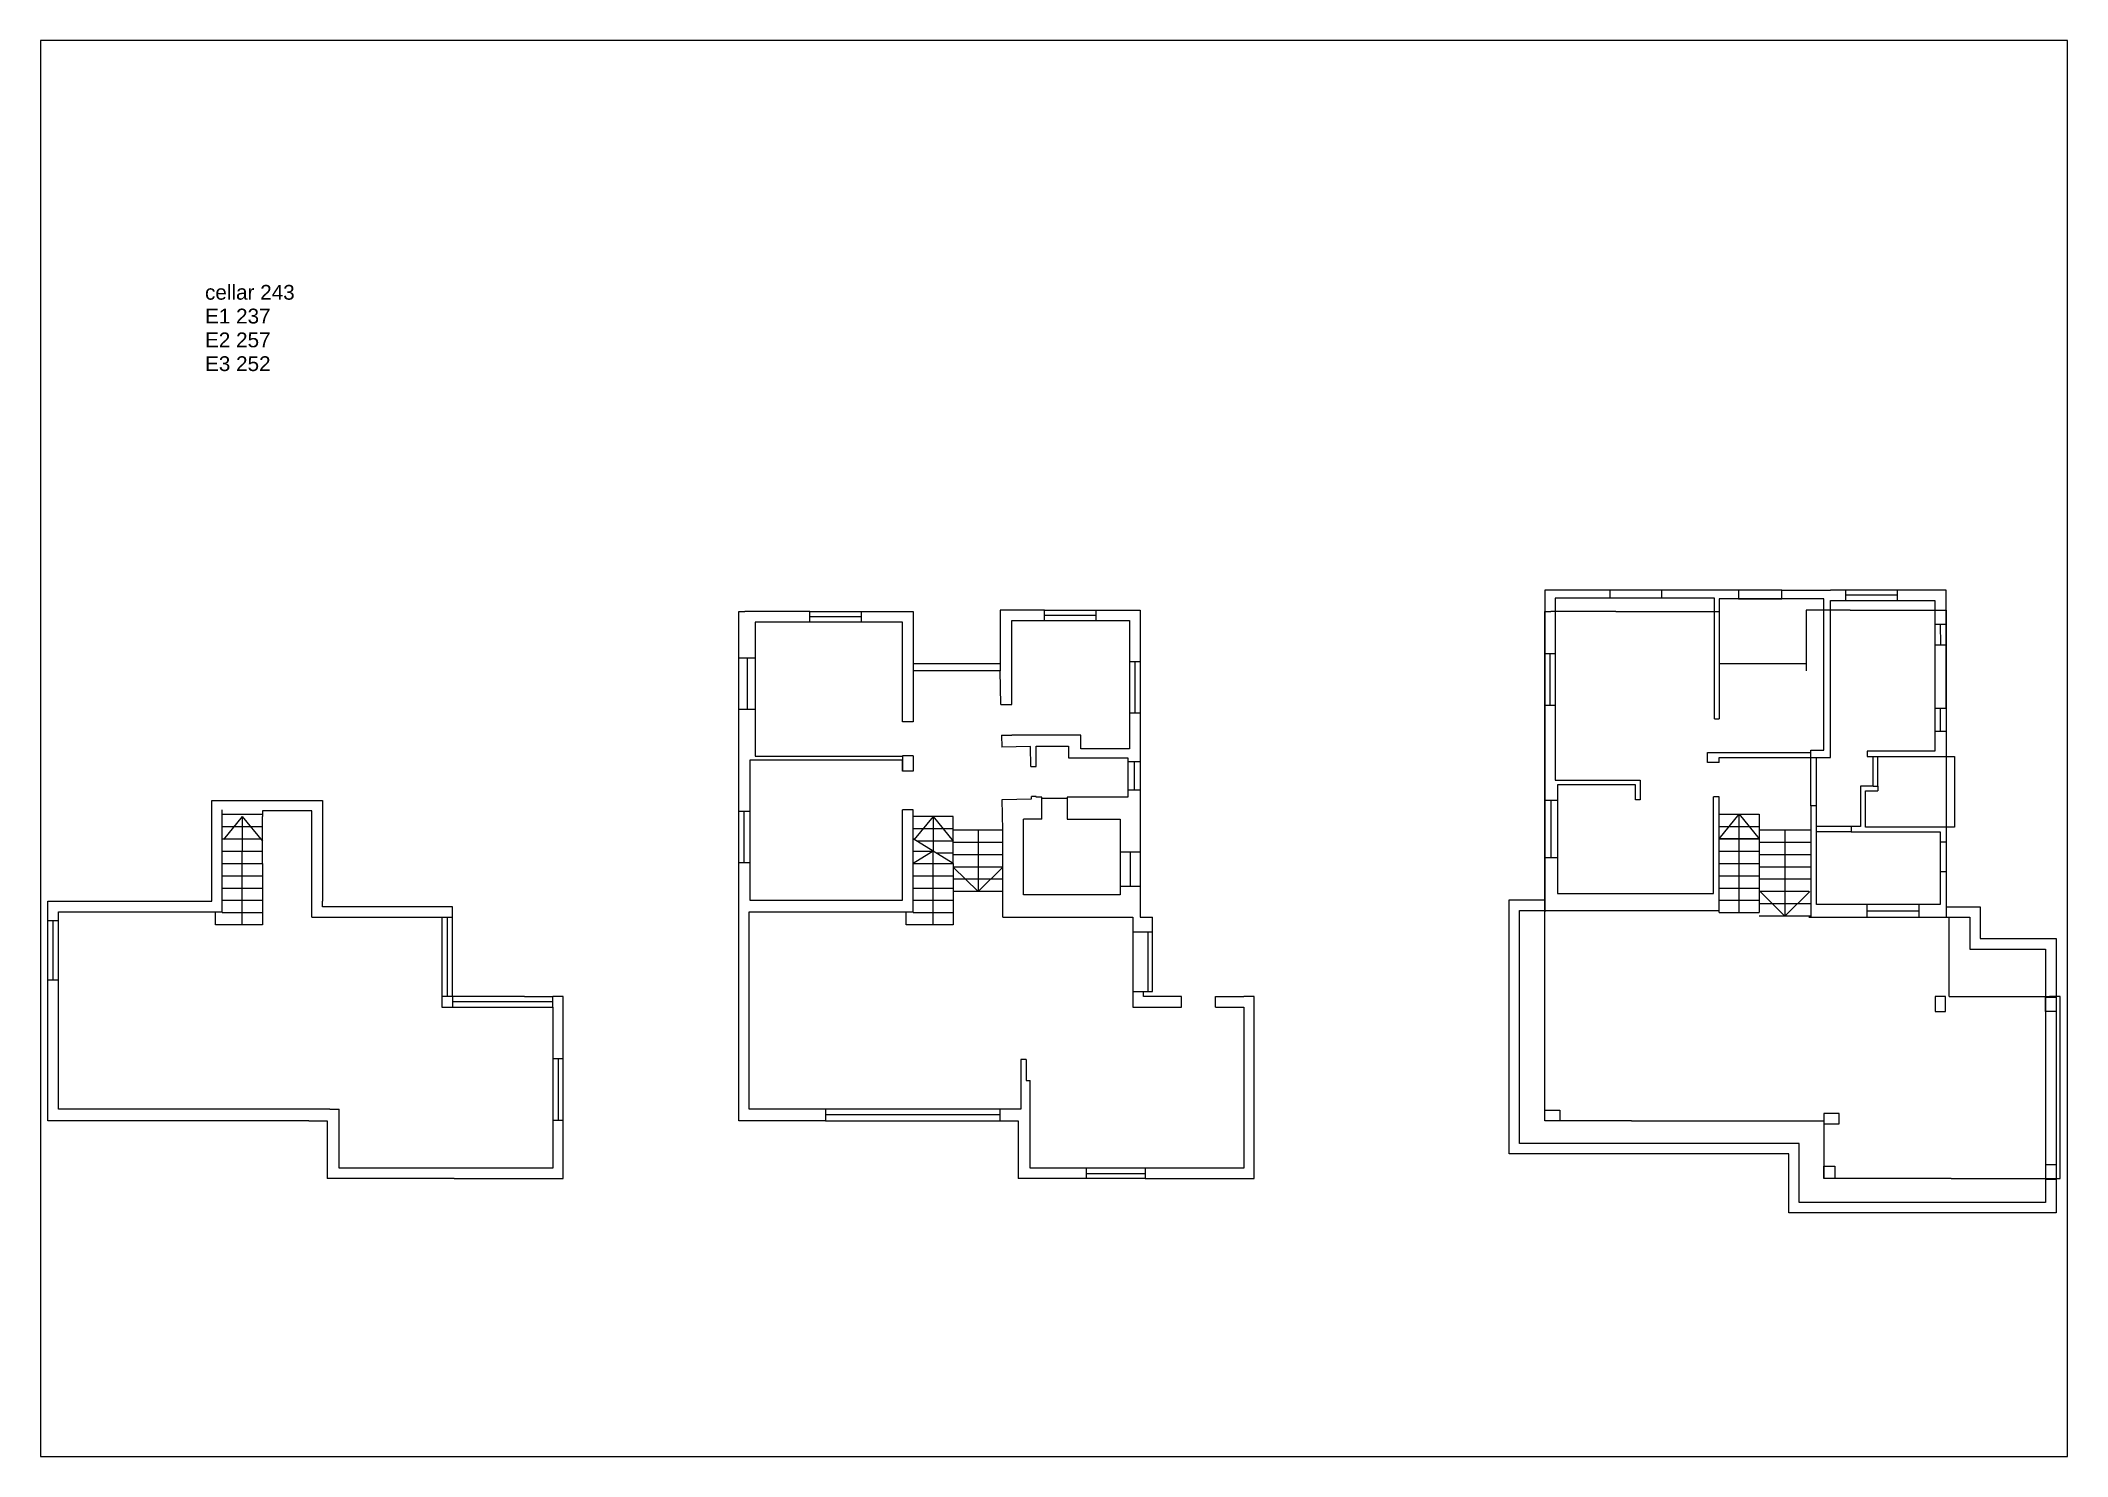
# Paper-space layout 'Layout1' of a CAD drawing. Header units: millimetres. Extents: x 29 to 260, y 20 to 181.
# The model-space entities are those that its viewports show. They can reach past a viewport. Long polylines and large blocks are cut down to what shows.
import ezdxf

# ---------------------------------------------------------------- set-up
doc = ezdxf.new("R2010")
doc.units = ezdxf.units.MM
doc.layers.add('Hidden', color=5, linetype='Continuous')
doc.layers.add('Over', color=4, linetype='Continuous')
doc.styles.get("Standard").update_dxf_attribs({"font": 'Arial Regular.ttf'})

msp = doc.modelspace()

# ---------------------------------------------------------------- linework, layer by layer
for p, q in [((2050.5, 2855.9), (1907.5, 2855.9)), ((2467.5, 2725.9), (2276.5, 2725.9)), ((2468.9, 2651.9), (2467.5, 2725.8)), ((2533.7, 2560.1), (2470.7, 2558.9)), ((2534.5, 2516.1), (2533.7, 2560.1)), ((4043.1, 2524.9), (4018.1, 2524.9)), ((2471.9, 2443.9), (2535.9, 2445.1)), ((2473.2, 2376.9), (2471.9, 2443.9)), ((2535.9, 2445.1), (2535.8, 2450.1)), ((762.1, 2197.9), (762.1, 2420.9)), ((762.1, 2411.9), (850.1, 2411.9)), ((3582.8, 1666.9), (3582.8, 2223.9)), ((3582.8, 2223.9), (3661.1, 2223.9)), ((3605.8, 1689.9), (3605.8, 2200.9)), ((3605.8, 2200.9), (4043.1, 2200.9)), ((4239.8, 2185.9), (4540.8, 2185.9)), ((4540.8, 2185.9), (4592.8, 2185.9)), ((1424.7, 2011.9), (1486.7, 2011.9)), ((4539.8, 2011.9), (4516.8, 2011.9)), ((4516.8, 2011.9), (4516.8, 1978.9)), ((4539.8, 1978.9), (4539.8, 2011.9)), ((4758.8, 2010.9), (4758.8, 1948.9)), ((4516.8, 1978.9), (4539.8, 1978.9)), ((4758.8, 1978.9), (4758.8, 1643.9)), ((4781.8, 1978.9), (4781.8, 1643.9)), ((2524.5, 1873.9), (2524.5, 1827.9)), ((2524.5, 1827.9), (2533.2, 1827.9)), ((952.1, 1739.9), (992.1, 1739.9)), ((992.1, 1739.9), (992.1, 1635.9)), ((4218.8, 1689.9), (3605.8, 1689.9)), ((4218.8, 1560.9), (4218.8, 1689.9)), ((4195.8, 1666.9), (3582.8, 1666.9)), ((4195.8, 1537.9), (4195.8, 1666.9)), ((4273.1, 1612.9), (4273.1, 1639.9)), ((4273.1, 1639.9), (4297.1, 1639.9)), ((4297.1, 1612.9), (4273.1, 1612.9)), ((4297.1, 1639.9), (4297.1, 1612.9)), ((4758.8, 1643.9), (4758.8, 1610.9)), ((4758.8, 1610.9), (4758.8, 1560.9)), ((4781.8, 1610.9), (4781.8, 1537.9)), ((4758.8, 1560.9), (4218.8, 1560.9)), ((4781.8, 1537.9), (4195.8, 1537.9))]:
    msp.add_line(p, q)
for points in [[(3804.1, 2902.9), (3684.1, 2902.9), (3661.1, 2902.9), (3661.1, 2197.9)], [(3917.1, 2902.9), (3804.1, 2902.9), (3804.1, 2884.9)], [(4086.1, 2902.9), (3917.1, 2902.9), (3917.1, 2884.9)], [(4086.1, 2883.9), (4181.1, 2883.9), (4181.1, 2902.9), (4287.1, 2902.9)], [(4181.1, 2902.9), (4086.1, 2902.9), (4086.1, 2883.9)], [(4540.8, 2827.9), (4540.8, 2879.9), (4540.8, 2902.9), (4287.1, 2902.9)], [(4321.1, 2879.9), (4321.1, 2902.9)], [(4434.1, 2891.4), (4321.1, 2891.4)], [(4434.1, 2879.9), (4434.1, 2902.9)], [(1894.5, 2197.9), (1894.5, 2855.9), (1907.5, 2855.9)], [(2163.5, 2832.9), (2050.5, 2832.9), (2050.5, 2855.9), (2163.5, 2855.9)], [(2163.5, 2844.4), (2050.5, 2844.4)], [(2253.5, 2613.9), (2253.5, 2832.9), (2163.5, 2832.9), (2163.5, 2855.9), (2253.5, 2855.9)], [(2253.5, 2855.9), (2276.5, 2855.9), (2276.5, 2725.9)], [(2564.2, 2835.9), (2564.2, 2858.9), (2467.5, 2858.9), (2467.5, 2725.9)], [(2564.2, 2858.9), (2677.2, 2858.9), (2677.2, 2835.9)], [(2677.2, 2847.4), (2564.2, 2847.4)], [(2677.2, 2858.9), (2751.2, 2858.9), (2774.2, 2858.9), (2774.2, 2745.9), (2751.2, 2745.9)], [(4033.1, 2620.9), (4033.1, 2884.9), (3917.1, 2884.9), (3804.1, 2884.9), (3684.1, 2884.9), (3684.1, 2762.9), (3684.1, 2649.9), (3684.1, 2485.9), (3870.1, 2485.9), (3870.1, 2442.9), (3860.1, 2442.9), (3860.1, 2475.9), (3689.1, 2475.9), (3689.1, 2237.9), (4031.1, 2237.9), (4031.1, 2449.9)], [(4273.1, 2551.8), (4273.1, 2883.9), (4043.1, 2883.9), (4043.1, 2620.9)], [(4043.1, 2524.9), (4043.1, 2535.9), (4287.1, 2535.9), (4287.1, 2552.9), (4287.1, 2879.9), (4321.1, 2879.9), (4434.1, 2879.9), (4516.1, 2879.9), (4516.1, 2827.9), (4516.1, 2782.9), (4516.1, 2643.9), (4516.1, 2592.9)], [(2050.5, 2832.9), (1930.5, 2832.9), (1930.5, 2753.9), (1894.5, 2753.9)], [(2468.9, 2651.9), (2493.2, 2651.9), (2493.2, 2835.9), (2564.2, 2835.9), (2677.2, 2835.9), (2751.2, 2835.9), (2751.2, 2745.9), (2751.2, 2632.9), (2751.2, 2554.9), (2644.2, 2554.9), (2644.2, 2584.9), (2493.2, 2584.9)], [(4516.1, 2827.9), (4539.1, 2827.9), (4540.8, 2827.9)], [(4516.1, 2782.9), (4540.8, 2782.9), (4540.8, 2827.9)], [(4527.6, 2827.9), (4528.5, 2782.9)], [(3684.1, 2762.9), (3661.1, 2762.9)], [(3672.6, 2649.9), (3672.6, 2762.9)], [(4516.1, 2643.9), (4540.8, 2643.9), (4540.8, 2782.9), (4540.8, 2592.9), (4516.1, 2592.9)], [(1930.5, 2753.9), (1930.5, 2640.9), (1894.5, 2640.9)], [(1912.5, 2753.9), (1912.5, 2640.9)], [(2276.5, 2725.9), (2276.5, 2613.9), (2253.5, 2613.9)], [(2276.5, 2741.9), (2467.5, 2741.9)], [(2774.2, 2745.9), (2774.2, 2632.9), (2751.2, 2632.9)], [(2762.7, 2745.9), (2762.7, 2632.9)], [(1930.5, 2640.9), (1930.5, 2538.9), (2253.5, 2538.9)], [(2774.2, 2632.9), (2774.2, 2554.9)], [(3684.1, 2649.9), (3661.1, 2649.9)], [(4528.5, 2592.9), (4528.5, 2643.9)], [(4540.8, 2632.9), (4540.8, 2554.9)], [(2470.2, 2584.9), (2493.2, 2584.9)], [(2470.2, 2584.9), (2470.7, 2558.9)], [(4033.1, 2620.9), (4043.1, 2620.9)], [(4516.1, 2592.9), (4516.1, 2549.9), (4368.1, 2549.9), (4368.1, 2537.9)], [(2276.5, 2539.9), (2276.5, 2505.9), (2253.5, 2505.9)], [(2276.5, 2539.9), (2253.5, 2539.9), (2253.5, 2505.9)], [(2546.5, 2516.1), (2546.5, 2561.1), (2617.5, 2561.1), (2617.5, 2535.1), (2747.5, 2535.1), (2747.5, 2449.1), (2614.5, 2449.1), (2614.5, 2401.1)], [(2774.2, 2554.9), (2774.2, 2185.9)], [(4018.1, 2524.9), (4018.1, 2546.9), (4033.1, 2546.9)], [(4033.1, 2546.9), (4043.1, 2546.9), (4244.1, 2546.9)], [(4244.1, 2535.9), (4244.1, 2551.8), (4273.1, 2551.8)], [(4381.1, 2537.9), (4391.1, 2537.9), (4559.1, 2537.9), (4559.1, 2513.9), (4559.1, 2447.9), (4559.1, 2382.9), (4364.1, 2382.9)], [(4368.1, 2537.9), (4381.1, 2537.9)], [(4540.8, 2554.9), (4540.8, 2185.9)], [(2253.5, 2505.9), (2253.5, 2529.9), (1918.5, 2529.9), (1918.5, 2417.9), (1918.5, 2304.9), (1918.5, 2222.9), (2253.5, 2222.9), (2253.5, 2420.9)], [(2534.5, 2516.1), (2546.5, 2516.1)], [(2747.5, 2527.1), (2774.2, 2527.1)], [(2760.9, 2527.1), (2760.9, 2465.1)], [(2546.5, 2450.1), (2535.8, 2450.1)], [(2558.5, 2401.1), (2558.5, 2449.1), (2546.5, 2449.1), (2546.5, 2450.1)], [(2614.5, 2446.1), (2558.5, 2446.1)], [(2747.5, 2465.1), (2774.2, 2465.1)], [(4043.1, 2411.9), (4043.1, 2449.9), (4031.1, 2449.9)], [(4381.1, 2472.9), (4353.1, 2472.9), (4353.1, 2384.9), (4333.1, 2384.9)], [(4364.1, 2382.9), (4364.1, 2462.9), (4391.1, 2462.9)], [(4381.1, 2472.9), (4391.1, 2472.9)], [(4391.1, 2472.9), (4391.1, 2462.9)], [(739.1, 2220.9), (739.1, 2418.9), (739.1, 2441.9), (958.7, 2441.9), (981.7, 2441.9), (981.7, 2220.9)], [(958.7, 2185.9), (958.7, 2335.9), (958.7, 2418.9), (850.1, 2418.9), (850.1, 2406.9)], [(1918.5, 2417.9), (1894.5, 2417.9)], [(1906.5, 2304.9), (1906.5, 2417.9)], [(2276.5, 2420.9), (2253.5, 2420.9)], [(2276.5, 2197.9), (2276.5, 2420.9)], [(2730.5, 2401.1), (2730.5, 2235.1), (2518.5, 2235.1), (2518.5, 2401.1)], [(2558.5, 2401.1), (2518.5, 2401.1)], [(2614.5, 2401.1), (2730.5, 2401.1)], [(3689.1, 2441.9), (3661.1, 2441.9)], [(3675.1, 2315.9), (3675.1, 2441.9)], [(4043.1, 2197.9), (4043.1, 2420.9)], [(4257.1, 2384.9), (4257.1, 2429.9), (4244.1, 2429.9), (4244.1, 2384.9)], [(4244.1, 2384.9), (4244.1, 2185.9)], [(4257.1, 2213.9), (4257.1, 2384.9)], [(4333.1, 2384.9), (4333.1, 2372.9), (4528.1, 2372.9), (4528.1, 2350.9), (4540.8, 2350.9)], [(2774.2, 2328.1), (2730.5, 2328.1)], [(2752.4, 2328.1), (2752.4, 2254.1)], [(3689.1, 2315.9), (3661.1, 2315.9)], [(4528.1, 2350.9), (4528.1, 2285.9), (4540.8, 2285.9)], [(1918.5, 2304.9), (1894.5, 2304.9)], [(4528.1, 2285.9), (4528.1, 2213.9), (4481.1, 2213.9), (4481.1, 2185.9)], [(2730.5, 2254.1), (2774.2, 2254.1)], [(380.1, 2197.9), (380.1, 2220.9), (739.1, 2220.9)], [(952.1, 1739.9), (403.1, 1739.9), (380.1, 1739.9), (380.1, 2197.9)], [(403.1, 2177.9), (380.1, 2177.9)], [(391.6, 2047.9), (391.6, 2177.9)], [(403.1, 1764.9), (403.1, 2197.9), (762.1, 2197.9)], [(570.1, 1764.9), (403.1, 1764.9), (403.1, 2185.9)], [(762.1, 2195.9), (762.1, 2197.9)], [(958.7, 2185.9), (1243.7, 2185.9), (1243.7, 2153.9)], [(1266.7, 2185.9), (1266.7, 2208.9), (981.7, 2208.9), (981.7, 2220.9)], [(1243.7, 2185.9), (1266.7, 2185.9)], [(1255.2, 2185.9), (1255.2, 2011.9)], [(1266.7, 2011.9), (1266.7, 2185.9)], [(2084.5, 1739.9), (1917.5, 1739.9), (1894.5, 1739.9), (1894.5, 2197.9)], [(1917.5, 1764.9), (1917.5, 2197.9), (2276.5, 2197.9)], [(2084.5, 1764.9), (1917.5, 1764.9), (1917.5, 2185.9)], [(2276.5, 2195.9), (2276.5, 2197.9)], [(2473.2, 2185.9), (2758.2, 2185.9), (2758.2, 2153.9), (2801.2, 2153.9), (2801.2, 2185.9)], [(2774.2, 2185.9), (2801.2, 2185.9)], [(4043.1, 2195.9), (4043.1, 2197.9)], [(4367.1, 2213.9), (4257.1, 2213.9)], [(4481.1, 2213.9), (4367.1, 2213.9), (4367.1, 2185.9)], [(4367.1, 2199.9), (4481.1, 2199.9)], [(4540.8, 2208.9), (4615.8, 2208.9)], [(4592.8, 2185.9), (4592.8, 2115.9), (4758.8, 2115.9), (4758.8, 2010.9)], [(4615.8, 2208.9), (4615.8, 2138.9), (4781.8, 2138.9), (4781.8, 2010.9)], [(1243.7, 2153.9), (1243.7, 1988.9)], [(2758.2, 2153.9), (2758.2, 2022.9), (2801.2, 2022.9), (2801.2, 2153.9)], [(2791.2, 2153.9), (2791.2, 2022.9)], [(403.1, 2047.9), (380.1, 2047.9)], [(1266.7, 2011.9), (1243.7, 2011.9)], [(1424.7, 2011.9), (1266.7, 2011.9)], [(1266.7, 2011.9), (1266.7, 1988.9)], [(1486.7, 2000.4), (1266.7, 2000.4)], [(1270.7, 1612.9), (1486.7, 1612.9), (1509.7, 1612.9), (1509.7, 2011.9), (1486.7, 2011.9)], [(1486.7, 1988.9), (1486.7, 2011.9)], [(2758.2, 2022.9), (2758.2, 1988.9), (2865.2, 1988.9), (2865.2, 2008.9)], [(2781.2, 2011.9), (2781.2, 2022.9)], [(2865.2, 2011.9), (2781.2, 2011.9)], [(2785.2, 1612.9), (3001.2, 1612.9), (3024.2, 1612.9), (3024.2, 2011.9), (3001.2, 2011.9)], [(2865.2, 1988.9), (2865.2, 2011.9)], [(2939.2, 1988.9), (2939.2, 2011.9), (3001.2, 2011.9)], [(4758.8, 2010.9), (4781.8, 2010.9), (4781.8, 1978.9), (4758.8, 1978.9), (4758.8, 2010.9)], [(1486.7, 1988.9), (1486.7, 1635.9), (1429.7, 1635.9), (1018.7, 1635.9)], [(1243.7, 1988.9), (1486.7, 1988.9)], [(3001.2, 1988.9), (3001.2, 1635.9), (2944.2, 1635.9), (2533.2, 1635.9)], [(2939.2, 1988.9), (3001.2, 1988.9)], [(1486.7, 1875.9), (1486.7, 1740.9), (1509.7, 1740.9)], [(1486.7, 1875.9), (1509.7, 1875.9)], [(1498.2, 1875.9), (1498.2, 1740.9)], [(2524.5, 1873.9), (2512.5, 1873.9), (2512.5, 1764.9), (2466.5, 1764.9)], [(2533.2, 1635.9), (2533.2, 1827.9)], [(998.1, 1764.9), (570.1, 1764.9)], [(998.1, 1764.9), (1018.7, 1764.9)], [(1018.7, 1635.9), (1018.7, 1764.9)], [(2466.5, 1764.9), (2084.5, 1764.9)], [(2084.5, 1764.9), (2084.5, 1739.9)], [(2466.5, 1752.4), (2084.5, 1752.4)], [(2084.5, 1739.9), (2466.5, 1739.9)], [(2466.5, 1764.9), (2466.5, 1739.9), (2506.5, 1739.9), (2506.5, 1635.9)], [(3661.1, 1739.9), (3661.1, 1762.9), (3694.1, 1762.9), (3694.1, 1739.9), (3661.1, 1739.9)], [(4273.1, 1732.9), (4306.1, 1732.9), (4306.1, 1755.9), (4273.1, 1755.9), (4273.1, 1732.9)], [(992.1, 1635.9), (992.1, 1612.9)], [(1270.7, 1612.9), (1141.7, 1612.9), (992.1, 1612.9)], [(2506.5, 1635.9), (2506.5, 1612.9)], [(2656.2, 1635.9), (2656.2, 1612.9), (2506.5, 1612.9)], [(2785.2, 1635.9), (2785.2, 1612.9), (2656.2, 1612.9)], [(2656.2, 1624.4), (2785.2, 1624.4)], [(4758.8, 1643.9), (4781.8, 1643.9), (4781.8, 1610.9), (4758.8, 1610.9)]]:
    msp.add_lwpolyline(points)
at = {"layer": 'Hidden'}
for p, q in [((3817.1, 2855.9), (3674.1, 2855.9)), ((3817.1, 2855.9), (3930.1, 2855.9)), ((3930.1, 2855.9), (4020.1, 2855.9)), ((4330.8, 2858.9), (4234.1, 2858.9)), ((4234.1, 2858.9), (4234.1, 2725.9)), ((4330.8, 2858.9), (4443.8, 2858.9)), ((806.1, 2406.9), (764.8, 2356.2)), ((806.1, 2406.9), (850.1, 2352.9)), ((806.1, 2406.9), (806.1, 2330.9)), ((850.1, 2376.9), (850.1, 2406.9)), ((762.1, 2384.9), (850.1, 2384.9)), ((762.1, 2357.9), (850.1, 2357.9)), ((850.1, 2303.9), (850.1, 2376.9)), ((4244.1, 2376.9), (4131.1, 2376.9)), ((4187.6, 2376.9), (4187.6, 2187.9)), ((762.1, 2330.9), (850.1, 2330.9)), ((806.1, 2168.9), (806.1, 2330.9)), ((4244.1, 2349.9), (4131.1, 2349.9)), ((4244.1, 2322.9), (4131.1, 2322.9)), ((762.1, 2303.9), (850.1, 2303.9)), ((762.1, 2276.9), (850.1, 2276.9)), ((850.1, 2303.9), (850.1, 2276.9)), ((850.1, 2276.9), (850.1, 2249.9)), ((4244.1, 2295.9), (4131.1, 2295.9)), ((4244.1, 2268.9), (4131.1, 2268.9)), ((762.1, 2249.9), (850.1, 2249.9)), ((850.1, 2249.9), (850.1, 2222.9)), ((4239.8, 2241.9), (4131.1, 2241.9)), ((4187.6, 2187.9), (4241.9, 2241.9)), ((4244.1, 2214.9), (4131.1, 2214.9)), ((4244.1, 2187.9), (4131.1, 2187.9)), ((4547.8, 2011.9), (4767.8, 2011.9)), ((4233.1, 1739.9), (4273.1, 1739.9)), ((4273.1, 1739.9), (4273.1, 1635.9)), ((4422.8, 1612.9), (4273.1, 1612.9)), ((4551.8, 1612.9), (4422.8, 1612.9))]:
    msp.add_line(p, q, dxfattribs=at)
for points in [[(3661.1, 2197.9), (3661.1, 2855.9), (3674.1, 2855.9)], [(4020.1, 2855.9), (4043.1, 2855.9), (4043.1, 2725.9)], [(4443.8, 2858.9), (4540.8, 2858.9), (4540.8, 2632.9)], [(4043.1, 2741.9), (4234.1, 2741.9)], [(2364.5, 2303.9), (2364.5, 2376.9), (2364.5, 2406.9), (2276.5, 2406.9)], [(2320.5, 2406.9), (2279.2, 2356.2)], [(2320.5, 2406.9), (2320.5, 2330.9)], [(2320.5, 2406.9), (2364.5, 2352.9)], [(4043.1, 2411.9), (4131.1, 2411.9), (4131.1, 2384.9)], [(4087.1, 2195.9), (4087.1, 2411.9), (4131.1, 2357.9), (4043.1, 2357.9), (4087.1, 2411.9)], [(2364.5, 2379.9), (2276.5, 2379.9)], [(2364.5, 2303.9), (2276.5, 2357.9)], [(2473.2, 2349.9), (2473.2, 2376.9), (2364.5, 2376.9)], [(2418.9, 2376.9), (2418.9, 2241.9), (2473.2, 2295.9)], [(4043.1, 2384.9), (4131.1, 2384.9), (4131.1, 2357.9)], [(4043.1, 2357.9), (4131.1, 2357.9), (4131.1, 2330.9)], [(2276.5, 2330.9), (2320.5, 2330.9)], [(2320.5, 2330.9), (2276.5, 2303.9)], [(2364.5, 2352.9), (2284.7, 2352.9)], [(2320.5, 2168.9), (2320.5, 2330.9)], [(2364.5, 2325.9), (2328.7, 2325.9)], [(2473.2, 2322.9), (2473.2, 2349.9), (2364.5, 2349.9)], [(2473.2, 2295.9), (2473.2, 2322.9), (2364.5, 2322.9)], [(4043.1, 2330.9), (4131.1, 2330.9), (4131.1, 2303.9)], [(2276.5, 2303.9), (2364.5, 2303.9), (2364.5, 2276.9)], [(2276.5, 2276.9), (2364.5, 2276.9), (2364.5, 2249.9)], [(2473.2, 2268.9), (2473.2, 2295.9), (2364.5, 2295.9)], [(2364.5, 2295.9), (2418.9, 2241.9)], [(2473.2, 2241.9), (2473.2, 2268.9), (2364.5, 2268.9)], [(4043.1, 2303.9), (4131.1, 2303.9), (4131.1, 2276.9)], [(4043.1, 2276.9), (4131.1, 2276.9), (4131.1, 2249.9)], [(762.1, 2222.9), (850.1, 2222.9), (850.1, 2195.9)], [(2276.5, 2249.9), (2364.5, 2249.9), (2364.5, 2222.9)], [(2276.5, 2222.9), (2364.5, 2222.9), (2364.5, 2195.9)], [(2473.2, 2185.9), (2473.2, 2241.9), (2364.5, 2241.9)], [(4043.1, 2249.9), (4131.1, 2249.9), (4131.1, 2222.9)], [(4043.1, 2222.9), (4131.1, 2222.9), (4131.1, 2195.9)], [(4133.3, 2241.9), (4187.6, 2187.9)], [(850.1, 2195.9), (850.1, 2168.9), (762.1, 2168.9), (747.1, 2168.9), (747.1, 2197.9)], [(762.1, 2195.9), (850.1, 2195.9)], [(2364.5, 2195.9), (2364.5, 2168.9), (2276.5, 2168.9), (2261.5, 2168.9), (2261.5, 2197.9)], [(2276.5, 2195.9), (2364.5, 2195.9)], [(3851.1, 1739.9), (3684.1, 1739.9), (3661.1, 1739.9), (3661.1, 2197.9)], [(4043.1, 2195.9), (4131.1, 2195.9)], [(4547.8, 2011.9), (4547.8, 2185.9)], [(4551.8, 1612.9), (4767.8, 1612.9), (4790.8, 1612.9), (4790.8, 2011.9), (4767.8, 2011.9)], [(3851.1, 1739.9), (4233.1, 1739.9)], [(4273.1, 1635.9), (4273.1, 1612.9)]]:
    msp.add_lwpolyline(points, dxfattribs=at)
at = {"layer": 'Over'}
for points in [[(4244.1, 2429.9), (4244.1, 2535.9)], [(4257.1, 2429.9), (4257.1, 2535.9)], [(4381.1, 2472.9), (4381.1, 2537.9)], [(4391.1, 2472.9), (4391.1, 2537.9)], [(4333.1, 2384.9), (4257.1, 2384.9)], [(4333.1, 2372.9), (4257.1, 2372.9)]]:
    msp.add_lwpolyline(points, dxfattribs=at)

# ---------------------------------------------------------------- texts
for s, p in [('cellar 243', (724.4, 3539.3)), ('E1 237', (724.4, 3487.2)), ('E2 257', (724.4, 3435)), ('E3 252', (724.4, 3382.9))]:
    msp.add_text(s, height=32.46).set_placement(p)

psp = doc.layouts.get("Layout1")

# ---------------------------------------------------------------- viewports
at = {"layer": '0'}
psp.add_viewport(center=(144.19, 100.71), size=(230.7, 161.1376), view_center_point=(2585.42, 2555.63), view_height=3103.3125, dxfattribs=at)

doc.saveas('drawing.dxf')
